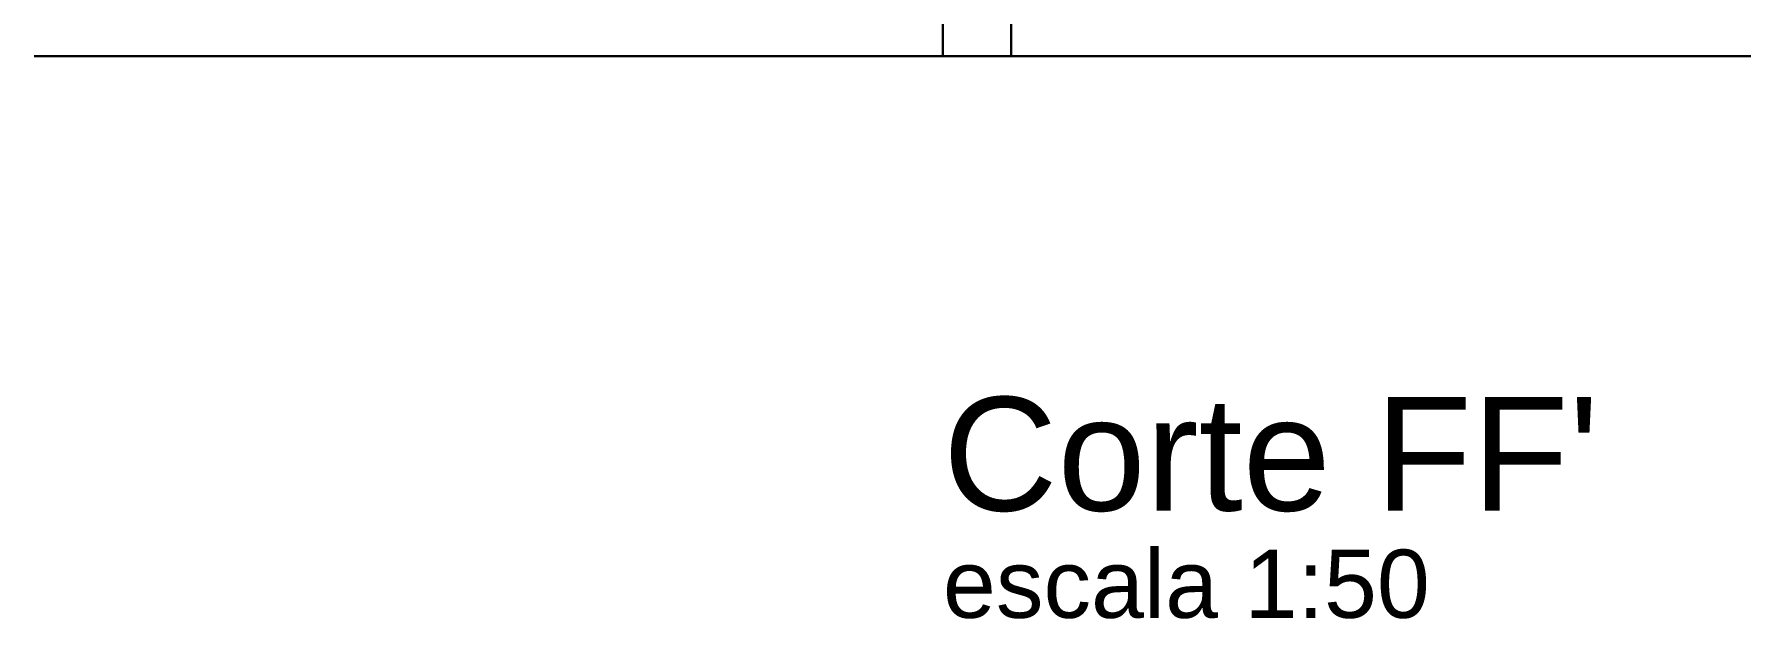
# Model space of a CAD drawing. Header units: millimetres. Extents: x -4228 to 27092, y -6721 to 984.
# Drawn here: x 7292.6 to 7668.2, y -6720.7 to -6592.1 of the extents above; entities that cross this region are included whole.
import ezdxf

# ---------------------------------------------------------------- set-up
doc = ezdxf.new("R2010")
doc.units = ezdxf.units.MM
doc.header["$LTSCALE"] = 50
for name, color, linetype in [('PAREDES3', 2, 'Continuous'), ('piso', 2, 'Continuous'), ('TEXTO', 7, 'Continuous')]:
    doc.layers.add(name, color=color, linetype=linetype)
doc.styles.add('ARIAL', font='arial.ttf')

msp = doc.modelspace()

# ---------------------------------------------------------------- linework, layer by layer
at = {"layer": 'PAREDES3', "linetype": 'Continuous', "lineweight": 30}
for p, q in [((7492.6, -6596.96), (7492.6, -6289.46)), ((7507.6, -6349.46), (7507.6, -6596.96))]:
    msp.add_line(p, q, dxfattribs=at)
at = {"layer": 'piso', "color": 8, "linetype": 'Continuous', "lineweight": 30}
msp.add_line((7292.6, -6596.96), (9062.6, -6596.96), dxfattribs=at)

# ---------------------------------------------------------------- texts
at = {"layer": 'TEXTO', "linetype": 'Continuous', "lineweight": 30, "style": 'ARIAL'}
for s, height, p in [("Corte FF'", 25, (7492.6, -6696.96)), ('escala 1:50', 15, (7492.6, -6720.53))]:
    msp.add_text(s, height=height, dxfattribs=at).set_placement(p)

doc.saveas('drawing.dxf')
